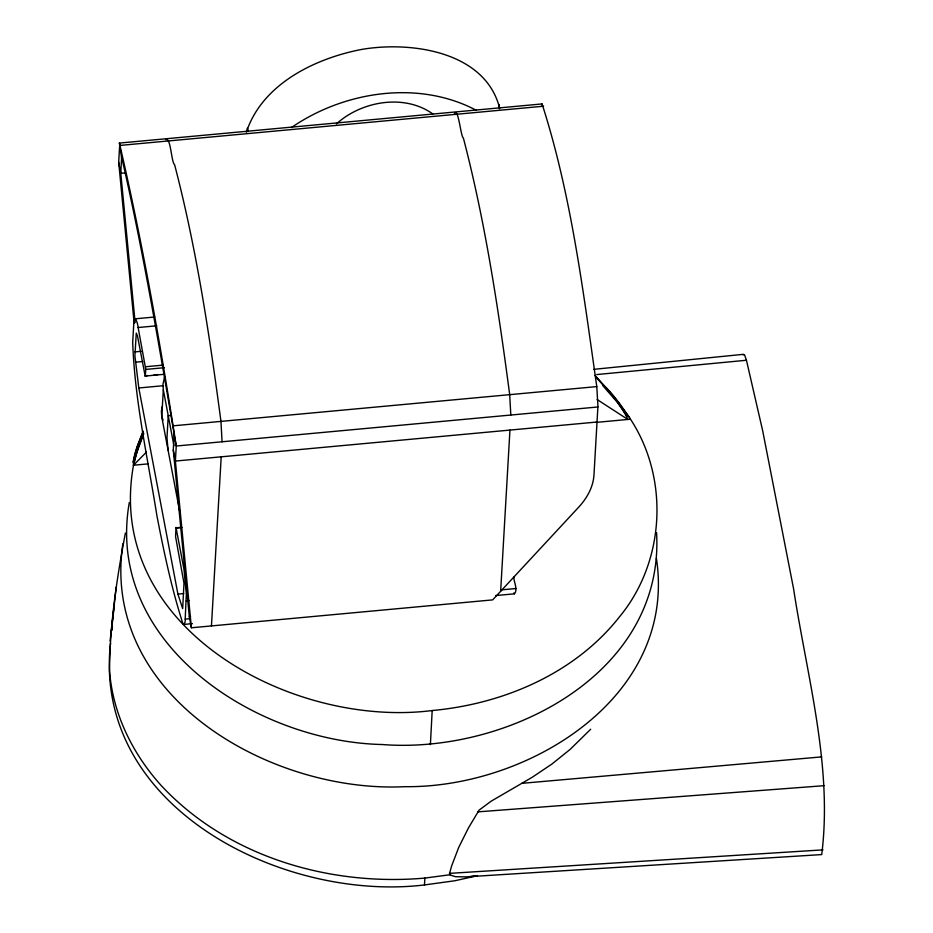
<?xml version="1.0" encoding="UTF-8"?>
<svg xmlns="http://www.w3.org/2000/svg" width="933" height="933" viewBox="0 0 933 933"><rect width="100%" height="100%" fill="white"/><g stroke="black" fill="none" stroke-linecap="round" stroke-linejoin="round"><path stroke-width="1.4" d="M121.617 157.269L120.789 173.316L135.145 322.631M145.781 369.421L138.131 327.53C137.792 322.9 134.212 313.115 133.757 324.066L132.696 342.376C134.76 400.712 147.787 458.29 156.931 515.821C163.811 551.473 171.322 587.102 182.285 621.751C183.439 627.221 185.83 622.008 185.201 619.139L186.332 593.994L183.929 569.013L175.987 527.413L175.579 536.65L183.988 583.312L182.67 608.619L177.911 594.088L138.807 387.976L134.912 355.881L136.276 333.081L137.478 335.903L145.245 376.431L145.781 369.421L164.441 367.695M590.694 729.233L570.133 749.386L551.87 764.08L532.16 777.317L491.143 801.19L479.107 810.136L468.518 827.816L458.779 847.281L451.595 866.034L449.508 873.533L450.021 874.932L455.397 876.682L465.719 876.88L821.716 854.581C832.842 766.18 806.917 676.262 793.575 588.758L762.658 430.673L746.447 360.255L744.511 354.82L743.123 354.867M222.066 441.776L220.958 421.401C209.528 335.239 196.595 249.006 174.634 164.814C171.206 162.085 170.891 136.999 165.794 139.612M510.806 415.045L509.698 394.659C498.28 308.508 485.335 222.264 463.386 138.072C460.727 136.953 458.511 107.388 454.429 113.371M121.675 157.28C142.317 246.977 157.922 338.842 173.445 429.868L174.144 434.93L173.281 449.963L189.306 616.678L191.405 627.781L492.659 599.884L578.495 507.389C586.752 498.525 593.236 487.294 593.971 474.979L597.936 406.1L596.782 386.6C583.253 291.912 571.288 194.67 542.061 103.936L119.389 143.076L121.652 158.272M628.959 416.899C669.602 476.6 665.591 560.943 619.71 616.561C574.938 673.661 503.155 704.03 432.189 710.538L430.393 744.604L430.008 744.079M134.154 323.133L118.689 162.214L119.552 147.169M164.616 376.757L162.937 384.349L163.322 389.784L161.759 416.864L163.112 420.013M211.453 625.926L221.203 456.82M110.514 643.175C92.309 807.372 282.874 901.978 424.468 884.95L424.865 878.081L449.834 874.769M500.648 591.277L509.943 430.09M513.593 577.83L513.791 577.154C513.756 581.877 518.177 589.633 514.456 593.831L495.61 595.569M125.372 533.046C116.847 578.507 109.709 624.877 109.569 671.2C112.823 713.85 132.661 753.864 161.071 785.388C227.372 856.716 329.477 886.537 424.865 878.081M116.158 587.172L111.493 630.883L112.461 626.766M122.841 543.776C100.356 696.636 271.165 793.435 404.934 786.671C527.635 788.117 677.416 697.383 656.424 558.447M110.071 641.111L113.978 607.406M133.547 464.914C103.878 627.641 291.912 728.416 432.189 710.538M133.524 465.031L136.066 454.616L143.764 433.518M133.641 464.436L133.769 463.841M133.816 463.654L138.306 447.327L143.449 433.938M147.974 463.888L133.477 465.229C133.197 453.543 139.145 442.219 143.064 431.256M129.302 502.49C104.414 644.19 256.68 741.817 382.18 744.522C506.327 754.261 664.704 674.617 656.575 532.626M162.132 406.683L161.374 411.418L161.759 416.864L179.637 511.086M246.324 132.253C262.161 84.052 314.771 58.499 361.468 49.461C410.532 40.97 485.288 51.128 499.645 108.181M132.906 462.185L137.268 446.744L143.274 431.431M541.63 104.811L542.061 103.936M119.389 143.076C142.504 242.778 160.546 344.604 176.255 446.021L175.381 461.065L191.405 627.781M146.399 452.132L133.477 465.229M336.44 123.902C361.503 101.091 404.281 93.522 432.854 113.954M291.446 127.541C344.102 91.236 418.672 79.62 476.483 110.397M477.463 875.679L455.024 880.729L424.468 884.95M477.311 875.586L470.605 876.495M593.773 369.34L743.601 354.307M596.712 374.565L746.447 360.255M120.24 145.408L543.589 106.21M125.08 172.92L120.789 173.316L118.689 162.214M134.795 318.853L154.656 317.01M138.131 327.53L156.791 325.792M134.888 351.904L141.245 351.321M135.46 362.202L142.714 361.526M145.571 366.739L163.368 365.095M145.047 375.766L147.589 375.533M153.945 374.938L157.759 374.588M145.396 376.046L164.465 374.273M138.807 387.976L163.462 385.691M171.136 415.418L168.232 415.686L166.984 437.962L168.08 450.161M173.445 425.798L596.782 386.6M597.89 406.975L176.255 446.021L174.144 434.93M597.027 422.019L175.381 461.065L173.281 449.963M595.954 422.404L630.393 419.22M175.824 527.798L180.909 527.332M176.174 528.078L181.923 527.553M177.911 594.088L183.719 593.551M186.262 600.829L189.131 600.572M189.306 616.678L190.554 616.561M185.201 619.139L190.285 618.661M500.986 589.901L515.937 588.513M183.731 624.445L192.431 623.641M521.804 783.347L821.693 756.885M477.696 811.873L824.061 785.691M449.543 873.37L823.011 849.87M514.456 593.831L513.756 592.991M597.132 399.534L627.851 419.453C620.527 402.811 606.707 389.318 594.997 375.404M596.712 378.052L613.576 395.919L628.749 416.596M602.788 385.574L617.296 402.298L627.268 416.41M595.686 376.874L608.106 389.632L619.057 402.811L628.702 416.515M629.705 418.124L630.16 418.847M247.49 127.856L248.015 130.597M247.245 128.754L247.781 131.6M163.322 389.784L173.923 445.671M499.003 104.566L499.552 108.811"/></g></svg>
